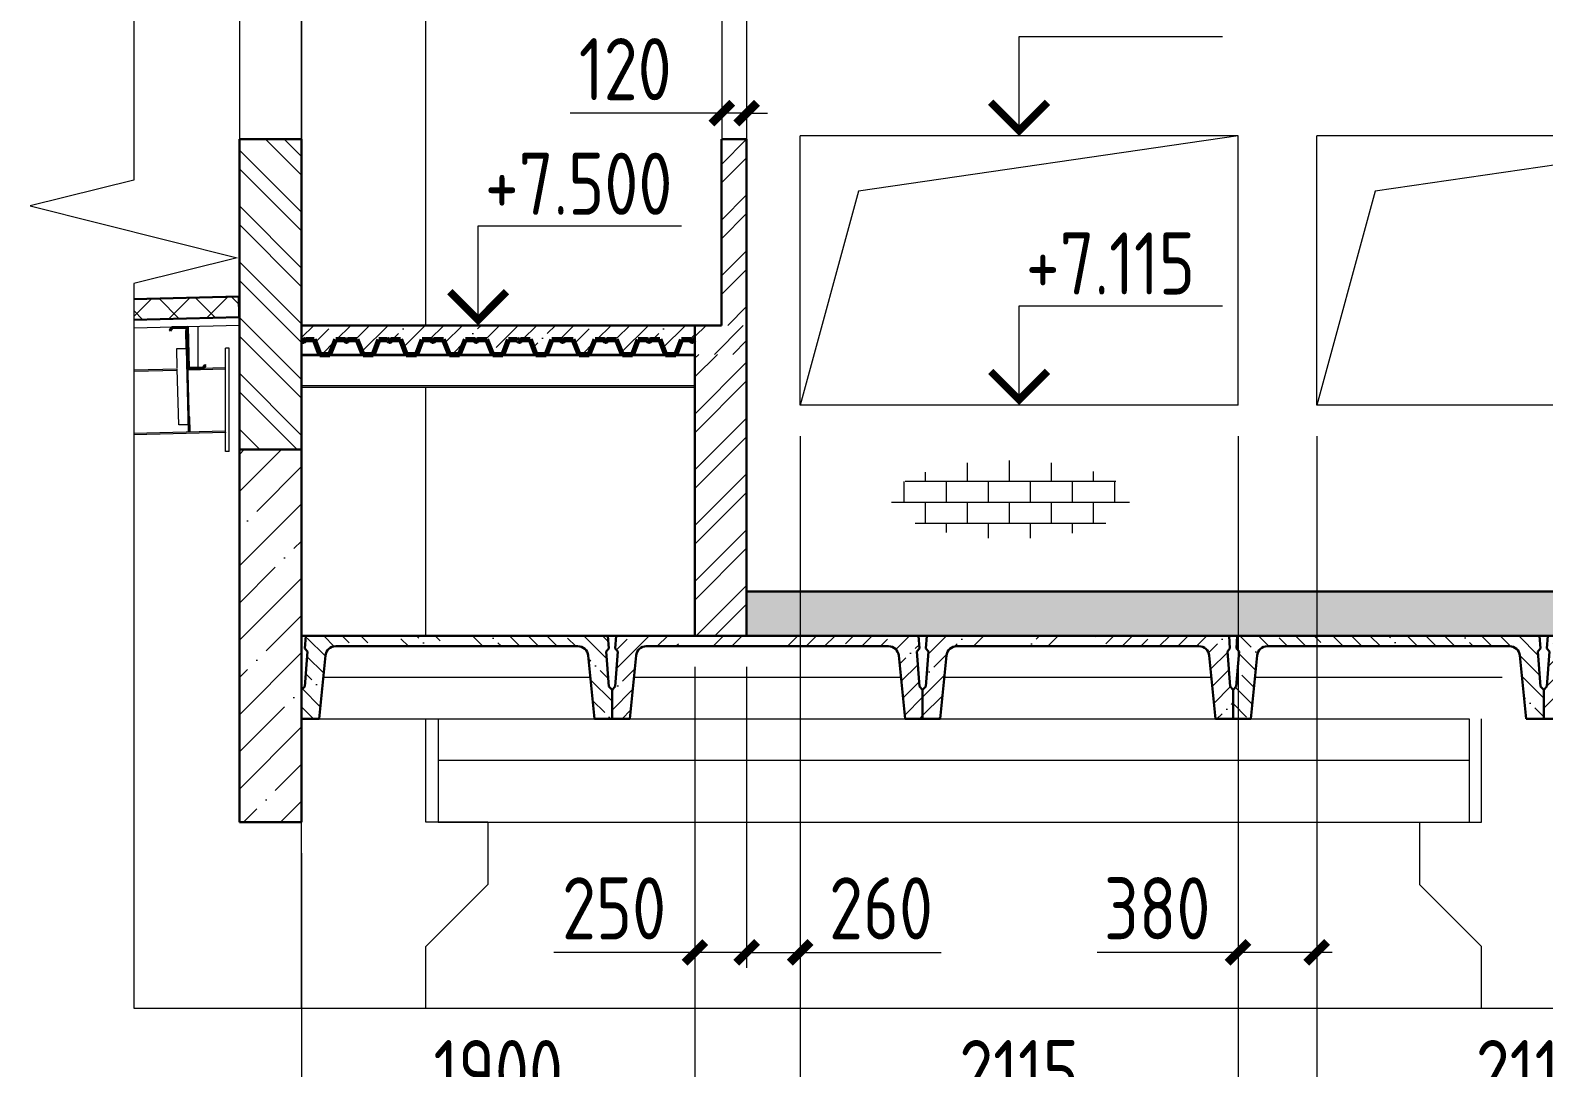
# Model space of a CAD drawing. Extents: x -965262 to 1142518, y -357520 to 71675.
# Drawn here: x 901100 to 908410, y -224300 to -219289 of the extents above; entities that cross this region are included whole.
import ezdxf

# ---------------------------------------------------------------- set-up
doc = ezdxf.new("R2010")
doc.units = 0
doc.header["$LTSCALE"] = 10
doc.linetypes.add('DOTE', pattern=[2.42, 2, -0.2, 0.02, -0.2])
doc.layers.get('0').update_dxf_attribs({"linetype": 'CONTINUOUS', "lineweight": 30})
doc.layers.get('Defpoints').update_dxf_attribs({"linetype": 'CONTINUOUS'})
doc.layers.add('DOTE', color=7, linetype='DOTE', lineweight=9)
doc.styles.add('GOST 2.304', font='isocpeur.ttf', dxfattribs={"width": 0.75, "height": 250})
doc.styles.add('ГОСТ 2м', font='isocpeur.ttf', dxfattribs={"width": 0.8, "height": 250})
doc.dimstyles.new('ГОСТ 2м', dxfattribs={"dimtxt": 250, "dimasz": 100, "dimexe": 75, "dimexo": 150, "dimgap": 62.5, "dimtad": 1, "dimdec": 0, "dimtxsty": 'ГОСТ 2м', "dimblk": 'ARCHTICK', "dimcen": 150, "dimdle": 75, "dimclrd": 256, "dimclre": 256, "dimclrt": 256, "dimadec": 0, "dimazin": 0, "dimtfac": 1, "dimtdec": 0, "dimtmove": 0, "dimatfit": 3, "dimldrblk": 'OBLIQUE', "dimfxl": 1, "dimlwd": 15, "dimlwe": 15, "dimarcsym": 0})

# ---------------------------------------------------------------- blocks, each defined once
blk = doc.blocks.new('y')
at = {"lineweight": 15}
h = blk.add_hatch(dxfattribs=at)
h.set_pattern_fill('ANSI35', color=256, scale=20, angle=90, style=0)
h.set_pattern_definition([(135, (-71939.62, 175751.51), (-89.80256, -89.80256), []), (135, (-71939.62, 175841.31), (-89.80256, -89.80256), [158.75, -31.75, 0, -31.75])])
edge = h.paths.add_edge_path()
edge.add_ellipse((16945.9, 173767.8), major_axis=(35.4, 35.4), ratio=1, start_angle=45, end_angle=129.28941)
edge.add_line((16896.2, 173772.8), (16865.7, 173467.8))
edge.add_line((16865.7, 173467.8), (16780.7, 173467.8))
edge.add_line((16780.7, 173467.8), (16780.7, 173607.8))
edge.add_line((16780.7, 173607.8), (16795.8, 173622.8))
edge.add_line((16795.8, 173622.8), (16808.9, 173792.8))
edge.add_line((16808.9, 173792.8), (16796.1, 173807.8))
edge.add_line((16796.1, 173807.8), (16800.7, 173867.8))
edge.add_line((16800.7, 173867.8), (18260.7, 173867.8))
edge.add_line((18260.7, 173867.8), (18265.3, 173807.8))
edge.add_line((18265.3, 173807.8), (18252.4, 173792.8))
edge.add_line((18252.4, 173792.8), (18265.5, 173622.8))
edge.add_line((18265.5, 173622.8), (18280.7, 173607.8))
edge.add_line((18280.7, 173607.8), (18280.7, 173467.8))
edge.add_line((18280.7, 173467.8), (18195.7, 173467.8))
edge.add_line((18195.7, 173467.8), (18165.2, 173772.8))
edge.add_ellipse((18115.4, 173767.8), major_axis=(-35.4, 35.4), ratio=1, start_angle=230.71059, end_angle=315)
edge.add_line((18115.4, 173817.8), (16945.9, 173817.8))
h.paths.add_polyline_path([(17610.7, 173817.8), (17450.7, 173817.8), (17450.7, 173867.8), (17610.7, 173867.8)], flags=17)
h.paths.add_polyline_path([(17960.7, 173817.8), (17800.7, 173817.8), (17800.7, 173867.8), (17960.7, 173867.8)], flags=17)
for p, q in [((16800.7, 173867.8), (16796.1, 173807.8)), ((18260.7, 173867.8), (16800.7, 173867.8)), ((18260.7, 173867.8), (18265.3, 173807.8)), ((16808.9, 173792.8), (16795.8, 173622.8)), ((16808.9, 173792.8), (16796.1, 173807.8)), ((16896.2, 173772.8), (16865.7, 173467.8)), ((18115.4, 173817.8), (16945.9, 173817.8)), ((18165.2, 173772.8), (18195.7, 173467.8)), ((18252.4, 173792.8), (18265.3, 173807.8)), ((18252.4, 173792.8), (18265.5, 173622.8)), ((16780.7, 173607.8), (16795.8, 173622.8)), ((18280.7, 173607.8), (18265.5, 173622.8)), ((16780.7, 173607.8), (16780.7, 173467.8)), ((18280.7, 173607.8), (18280.7, 173467.8)), ((18280.7, 173607.8), (18280.7, 173467.8)), ((16780.7, 173467.8), (16865.7, 173467.8)), ((18280.7, 173467.8), (18195.7, 173467.8))]:
    blk.add_line(p, q)
for p, q in [((18175.7, 173667.8), (16885.7, 173667.8)), ((18195.7, 173467.8), (16865.7, 173467.8))]:
    blk.add_line(p, q, dxfattribs=at)
for centre, start, end in [((16945.9, 173767.8), 90, 174.28941), ((18115.4, 173767.8), 5.71059, 90)]:
    blk.add_arc(centre, 50, start, end)
blk = doc.blocks.new('_ArchTick')
at = {"color": 0, "linetype": 'ByBlock', "lineweight": 0, "const_width": 0.4}
blk.add_lwpolyline([(-0.5, -0.5), (0.5, 0.5)], dxfattribs=at)
blk = doc.blocks.new('*D2242')
at = {"lineweight": 15, "transparency": 16777216}
for p, q in [((904818.6, -221249.5), (904818.6, -224603.7)), ((906933.6, -221249.5), (906933.6, -224603.7)), ((907008.6, -224528.7), (904743.6, -224528.7))]:
    blk.add_line(p, q, dxfattribs=at)
at = {"layer": 'Defpoints', "color": 0, "lineweight": 15, "transparency": 16777216}
for p in [(904818.6, -221099.5), (906933.6, -221099.5), (904818.6, -224528.7)]:
    blk.add_point(p, dxfattribs=at)
at = {"lineweight": 15, "transparency": 16777216, "xscale": 100, "yscale": 100, "zscale": 100, "rotation": 180}
blk.add_blockref('_ArchTick', (904818.6, -224528.7), dxfattribs=at)
at = {"lineweight": 15, "transparency": 16777216, "xscale": 100, "yscale": 100, "zscale": 100}
blk.add_blockref('_ArchTick', (906933.6, -224528.7), dxfattribs=at)
at = {"lineweight": 15, "transparency": 16777216, "insert": (905876.1, -224316.2), "char_height": 250, "attachment_point": 5, "style": 'ГОСТ 2м'}
blk.add_mtext('{\\H1.2x;2115}', dxfattribs=at)
blk = doc.blocks.new('_Oblique')
at = {"color": 0, "linetype": 'ByBlock', "lineweight": -2}
blk.add_line((-0.5, -0.5), (0.5, 0.5), dxfattribs=at)
blk = doc.blocks.new('*D2243')
at = {"lineweight": 15, "transparency": 16777216}
for p, q in [((904310.2, -222364.5), (904310.2, -223817.8)), ((904560.2, -222364.5), (904560.2, -223817.8)), ((904310.2, -223742.8), (903629.2, -223742.8)), ((904560.2, -223742.8), (904235.2, -223742.8))]:
    blk.add_line(p, q, dxfattribs=at)
at = {"layer": 'Defpoints', "color": 0, "lineweight": 15, "transparency": 16777216}
for p in [(904310.2, -222214.5), (904560.2, -222214.5), (904560.2, -223742.8)]:
    blk.add_point(p, dxfattribs=at)
at = {"lineweight": 15, "transparency": 16777216, "xscale": 100, "yscale": 100, "zscale": 100, "rotation": 180}
blk.add_blockref('_ArchTick', (904310.2, -223742.8), dxfattribs=at)
at = {"lineweight": 15, "transparency": 16777216, "xscale": 100, "yscale": 100, "zscale": 100}
blk.add_blockref('_ArchTick', (904560.2, -223742.8), dxfattribs=at)
at = {"lineweight": 15, "transparency": 16777216, "insert": (903919.7, -223530.3), "char_height": 250, "attachment_point": 5, "style": 'ГОСТ 2м'}
blk.add_mtext('{\\H1.2x;250}', dxfattribs=at)
blk = doc.blocks.new('*D2241')
at = {"lineweight": 15, "transparency": 16777216}
for p, q in [((904440.2, -219539.6), (904440.2, -219614.6)), ((904560.2, -219539.6), (904560.2, -219614.6)), ((904440.2, -219689.6), (903707.2, -219689.6)), ((904560.2, -219689.6), (904440.2, -219689.6)), ((904560.2, -219689.6), (904660.2, -219689.6))]:
    blk.add_line(p, q, dxfattribs=at)
at = {"layer": 'Defpoints', "color": 0, "lineweight": 15, "transparency": 16777216}
for p in [(904440.2, -219689.6), (904560.2, -219689.6), (904560.2, -219689.6)]:
    blk.add_point(p, dxfattribs=at)
at = {"lineweight": 15, "transparency": 16777216, "xscale": 100, "yscale": 100, "zscale": 100}
blk.add_blockref('_ArchTick', (904440.2, -219689.6), dxfattribs=at)
at = {"lineweight": 15, "transparency": 16777216, "xscale": 100, "yscale": 100, "zscale": 100, "rotation": 180}
blk.add_blockref('_ArchTick', (904560.2, -219689.6), dxfattribs=at)
at = {"lineweight": 15, "transparency": 16777216, "insert": (903973.7, -219477.1), "char_height": 250, "attachment_point": 5, "style": 'ГОСТ 2м'}
blk.add_mtext('{\\H1.2x;120}', dxfattribs=at)
blk = doc.blocks.new('*D2244')
at = {"lineweight": 15, "transparency": 16777216}
for p, q in [((904310.2, -222364.5), (904310.2, -224603.7)), ((902410.2, -223264.5), (902410.2, -224603.7)), ((902335.2, -224528.7), (904385.2, -224528.7))]:
    blk.add_line(p, q, dxfattribs=at)
at = {"layer": 'Defpoints', "color": 0, "lineweight": 15, "transparency": 16777216}
for p in [(904310.2, -222214.5), (902410.2, -223114.5), (904310.2, -224528.7)]:
    blk.add_point(p, dxfattribs=at)
at = {"lineweight": 15, "transparency": 16777216, "xscale": 100, "yscale": 100, "zscale": 100, "rotation": 180}
blk.add_blockref('_ArchTick', (902410.2, -224528.7), dxfattribs=at)
at = {"lineweight": 15, "transparency": 16777216, "xscale": 100, "yscale": 100, "zscale": 100}
blk.add_blockref('_ArchTick', (904310.2, -224528.7), dxfattribs=at)
at = {"lineweight": 15, "transparency": 16777216, "insert": (903360.2, -224316.2), "char_height": 250, "attachment_point": 5, "style": 'ГОСТ 2м'}
blk.add_mtext('{\\H1.2x;1900}', dxfattribs=at)
blk = doc.blocks.new('*D2245')
at = {"lineweight": 15, "transparency": 16777216}
for p, q in [((904818.6, -221249.5), (904818.6, -223817.8)), ((904560.2, -222364.5), (904560.2, -223817.8)), ((904560.2, -223742.8), (904893.6, -223742.8)), ((904818.6, -223742.8), (905499.6, -223742.8))]:
    blk.add_line(p, q, dxfattribs=at)
at = {"layer": 'Defpoints', "color": 0, "lineweight": 15, "transparency": 16777216}
for p in [(904818.6, -221099.5), (904560.2, -222214.5), (904560.2, -223742.8)]:
    blk.add_point(p, dxfattribs=at)
at = {"lineweight": 15, "transparency": 16777216, "xscale": 100, "yscale": 100, "zscale": 100, "rotation": 180}
blk.add_blockref('_ArchTick', (904560.2, -223742.8), dxfattribs=at)
at = {"lineweight": 15, "transparency": 16777216, "xscale": 100, "yscale": 100, "zscale": 100}
blk.add_blockref('_ArchTick', (904818.6, -223742.8), dxfattribs=at)
at = {"lineweight": 15, "transparency": 16777216, "insert": (905209.1, -223530.3), "char_height": 250, "attachment_point": 5, "style": 'ГОСТ 2м'}
blk.add_mtext('{\\H1.2x;260}', dxfattribs=at)
blk = doc.blocks.new('*D2246')
at = {"lineweight": 15, "transparency": 16777216}
for p, q in [((906933.6, -221249.5), (906933.6, -223817.8)), ((907313.6, -221249.5), (907313.6, -223817.8)), ((906933.6, -223742.8), (906252.6, -223742.8)), ((907388.6, -223742.8), (906933.6, -223742.8))]:
    blk.add_line(p, q, dxfattribs=at)
at = {"layer": 'Defpoints', "color": 0, "lineweight": 15, "transparency": 16777216}
for p in [(906933.6, -221099.5), (907313.6, -221099.5), (906933.6, -223742.8)]:
    blk.add_point(p, dxfattribs=at)
at = {"lineweight": 15, "transparency": 16777216, "xscale": 100, "yscale": 100, "zscale": 100, "rotation": 180}
blk.add_blockref('_ArchTick', (906933.6, -223742.8), dxfattribs=at)
at = {"lineweight": 15, "transparency": 16777216, "xscale": 100, "yscale": 100, "zscale": 100}
blk.add_blockref('_ArchTick', (907313.6, -223742.8), dxfattribs=at)
at = {"lineweight": 15, "transparency": 16777216, "insert": (906543.1, -223530.3), "char_height": 250, "attachment_point": 5, "style": 'ГОСТ 2м'}
blk.add_mtext('{\\H1.2x;380}', dxfattribs=at)
blk = doc.blocks.new('*D2247')
at = {"lineweight": 15, "transparency": 16777216}
for p, q in [((907313.6, -221249.5), (907313.6, -224603.7)), ((909428.6, -221249.5), (909428.6, -224603.7)), ((907238.6, -224528.7), (909503.6, -224528.7))]:
    blk.add_line(p, q, dxfattribs=at)
at = {"layer": 'Defpoints', "color": 0, "lineweight": 15, "transparency": 16777216}
for p in [(907313.6, -221099.5), (909428.6, -221099.5), (909428.6, -224528.7)]:
    blk.add_point(p, dxfattribs=at)
at = {"lineweight": 15, "transparency": 16777216, "xscale": 100, "yscale": 100, "zscale": 100, "rotation": 180}
blk.add_blockref('_ArchTick', (907313.6, -224528.7), dxfattribs=at)
at = {"lineweight": 15, "transparency": 16777216, "xscale": 100, "yscale": 100, "zscale": 100}
blk.add_blockref('_ArchTick', (909428.6, -224528.7), dxfattribs=at)
at = {"lineweight": 15, "transparency": 16777216, "insert": (908371.1, -224316.2), "char_height": 250, "attachment_point": 5, "style": 'ГОСТ 2м'}
blk.add_mtext('{\\H1.2x;2115}', dxfattribs=at)

msp = doc.modelspace()

# ---------------------------------------------------------------- hatches: boundary and pattern name
at = {"lineweight": 15}
h = msp.add_hatch(dxfattribs=at)
h.set_pattern_fill('ANSI35', scale=40)
h.set_pattern_definition([(45, (902283.27, -220625.79), (-179.605, 179.605), []), (45, (902462.88, -220625.79), (-179.605, 179.605), [317.5, -63.5, 0, -63.5])])
h.paths.add_polyline_path([(902410.2, -219814.5), (902110.2, -219814.5), (902110.2, -221314.5), (902410.2, -221314.5)])
h.paths.add_polyline_path([(902410.2, -218294.5), (902110.2, -218294.5), (902110.2, -219814.5), (902410.2, -219814.5)])
h.paths.add_polyline_path([(902110.2, -218294.5), (902410.2, -218294.5), (902410.2, -221314.5), (902110.2, -221314.5)])
h.paths.add_polyline_path([(902410.2, -216514.5), (902110.2, -216514.5, -0.333333)])
h.paths.add_polyline_path([(902410.2, -216514.5), (902110.2, -216514.5, -0.333333)])
h.paths.add_polyline_path([(902410.2, -218294.5), (902110.2, -218294.5), (902110.2, -216514.5), (902410.2, -216514.5)])
h.paths.add_polyline_path([(902410.2, -223114.5), (902110.2, -223114.5), (902110.2, -221314.5), (902410.2, -221314.5)])
h = msp.add_hatch(dxfattribs=at)
h.set_pattern_fill('ANSI32', color=1, scale=20)
h.set_pattern_definition([(45, (924440.94, -220753.77), (-134.7038, 134.7038), []), (45, (924530.74, -220753.77), (-134.7038, 134.7038), [])])
h.paths.add_polyline_path([(904310.2, -220714.5), (904440.2, -220714.5), (904440.2, -220854.5), (904310.2, -220854.5)])
h.paths.add_polyline_path([(904440.2, -219814.5), (904560.2, -219814.5), (904560.2, -220714.5), (904440.2, -220714.5)], flags=17)
h.paths.add_polyline_path([(904440.2, -217464.5), (904560.2, -217464.5), (904560.2, -218514.5), (904440.2, -218514.5)])
h.paths.add_polyline_path([(904440.2, -219814.5), (904560.2, -219814.5), (904560.2, -220854.5), (904440.2, -220854.5)])
h = msp.add_hatch(dxfattribs=at)
h.set_pattern_fill('ANSI32', color=1, scale=20, angle=90)
h.set_pattern_definition([(135, (514979.2, -222929.96), (-134.70384, -134.70384), []), (135, (514979.2, -222840.15), (-134.70384, -134.70384), [])])
h.paths.add_polyline_path([(902110.2, -221314.5), (902410.2, -221314.5), (902410.2, -219814.5), (902110.2, -219814.5)])
h = msp.add_hatch(dxfattribs=at)
h.set_pattern_fill('ANSI32', color=1, scale=20)
h.set_pattern_definition([(45, (904503.8, -220141.28), (-134.704, 134.704), []), (45, (904593.6, -220141.28), (-134.704, 134.704), [])])
h.paths.add_polyline_path([(904560.2, -219814.5), (904438.6, -219814.5), (904438.6, -220714.5), (904560.2, -220714.5)])
h.paths.add_polyline_path([(904310.2, -220854.5), (904560.2, -220854.5), (904560.2, -221024.5), (904310.2, -221024.5)])
h.paths.add_polyline_path([(904310.2, -221024.5), (904560.2, -221024.5), (904560.2, -222214.5), (904310.2, -222214.5)])
h = msp.add_hatch(dxfattribs=at)
h.set_pattern_fill('ANSI37', scale=40)
h.set_pattern_definition([(45, (885629.51, -391282.3), (-89.80256, 89.80256), []), (135, (885629.51, -391282.3), (-89.80256, -89.80256), [])])
h.paths.add_polyline_path([(902106.7, -220575.5), (902109.2, -220675.4), (901599.9, -220688.2), (901599.9, -220588.1)])
h = msp.add_hatch(dxfattribs=at)
h.set_pattern_fill('ANSI35', color=256, scale=20)
h.set_pattern_definition([(45, (511878.28, -238983.61), (-89.80256, 89.80256), []), (45, (511968.08, -238983.61), (-89.80256, 89.80256), [158.75, -31.75, 0, -31.75])])
h.paths.add_polyline_path([(902410.2, -220714.5), (904310.2, -220714.5), (904310.2, -220783.3), (904307.3, -220783.3, 0.216364), (904303.9, -220784.8), (904302.8, -220788, -0.538865), (904291.7, -220788), (904290.6, -220784.8, 0.216364), (904287.2, -220783.3), (904245.5, -220783.3), (904217.4, -220854.5), (904168.4, -220854.5), (904140.3, -220783.3), (904098.5, -220783.3, 0.216364), (904095.2, -220784.8), (904094.1, -220788, -0.538865), (904082.9, -220788), (904081.9, -220784.8, 0.216364), (904078.5, -220783.3), (904036.8, -220783.3), (904008.6, -220854.5), (903959.7, -220854.5), (903931.5, -220783.3), (903889.8, -220783.3, 0.216364), (903886.4, -220784.8), (903885.4, -220788, -0.538865), (903874.2, -220788), (903873.1, -220784.8, 0.216364), (903869.8, -220783.3), (903828, -220783.3), (903799.9, -220854.5), (903750.9, -220854.5), (903722.8, -220783.3), (903681.1, -220783.3, 0.216364), (903677.7, -220784.8), (903676.6, -220788, -0.538865), (903665.5, -220788), (903664.4, -220784.8, 0.216364), (903661, -220783.3), (903619.3, -220783.3), (903591.2, -220854.5), (903542.2, -220854.5), (903514.1, -220783.3), (903472.3, -220783.3, 0.216364), (903469, -220784.8), (903467.9, -220788, -0.538865), (903456.7, -220788), (903455.6, -220784.8, 0.216364), (903452.3, -220783.3), (903410.5, -220783.3), (903382.4, -220854.5), (903333.4, -220854.5), (903305.3, -220783.3), (903263.6, -220783.3, 0.216364), (903260.2, -220784.8), (903259.1, -220788, -0.538865), (903248, -220788), (903246.9, -220784.8, 0.216364), (903243.5, -220783.3), (903201.8, -220783.3), (903173.7, -220854.5), (903124.7, -220854.5), (903096.6, -220783.3), (903054.8, -220783.3, 0.216364), (903051.5, -220784.8), (903050.4, -220788, -0.538865), (903039.2, -220788), (903038.2, -220784.8, 0.216364), (903034.8, -220783.3), (902993.1, -220783.3), (902964.9, -220854.5), (902916, -220854.5), (902887.8, -220783.3), (902846.1, -220783.3, 0.216364), (902842.7, -220784.8), (902841.7, -220788, -0.538865), (902830.5, -220788), (902829.4, -220784.8, 0.216364), (902826.1, -220783.3), (902784.3, -220783.3), (902756.2, -220854.5), (902707.2, -220854.5), (902679.1, -220783.3), (902637.4, -220783.3, 0.216364), (902634, -220784.8), (902632.9, -220788, -0.538865), (902621.8, -220788), (902620.7, -220784.8, 0.216364), (902617.3, -220783.3), (902575.6, -220783.3), (902547.5, -220854.5), (902498.5, -220854.5), (902470.4, -220783.3), (902428.6, -220783.3, 0.216364), (902425.3, -220784.8), (902424.2, -220788, -0.538865), (902413, -220788), (902411.9, -220784.8, 0.121852), (902410.2, -220783.6)])
h = msp.add_hatch(dxfattribs=at)
h.set_pattern_fill('AR-B816', color=1, scale=0.5)
h.set_pattern_definition([(0, (918732.89, -395913.85), (0, 101.6), []), (90, (918732.89, -395913.85), (-101.6, 101.6), [101.6, -101.6])])
edge = h.paths.add_edge_path()
edge.add_ellipse((905834.6, -221555.9), major_axis=(-576.4, 0), ratio=0.328422, start_angle=0, end_angle=360, ccw=False)
h = msp.add_hatch(dxfattribs=at)
h.set_pattern_fill('ANSI35', scale=40, angle=90)
h.set_pattern_definition([(135, (908554.22, -222092.54), (-179.605, -179.605), []), (135, (908554.22, -221912.93), (-179.605, -179.605), [317.5, -63.5, 0, -63.5])])
h.paths.add_polyline_path([(920190.2, -221999.5), (920310.2, -221999.5), (920310.2, -222214.5), (920190.2, -222214.5)])
h.paths.add_polyline_path([(916200.2, -221999.5), (916320.2, -221999.5), (916320.2, -222214.5), (916200.2, -222214.5)])
h.paths.add_polyline_path([(902410.2, -221999.5), (904440.2, -221999.5), (904440.2, -222214.5), (902410.2, -222214.5)], flags=17)
h.paths.add_polyline_path([(904440.2, -221999.5), (904560.2, -221999.5), (904560.2, -222214.5), (904440.2, -222214.5)], flags=16)
h.paths.add_polyline_path([(926410.2, -221999.5), (926410.2, -222214.5), (902410.2, -222214.5), (902410.2, -221999.5)])
h = msp.add_hatch(dxfattribs=at)
h.set_pattern_fill('ANSI35', color=256, scale=20, angle=90, style=0)
h.set_pattern_definition([(135, (-77488.09, 175151.51), (-89.802561, -89.802561), []), (135, (-77488.09, 175241.31), (-89.802561, -89.802561), [158.75, -31.75, 0, -31.75])])
edge = h.paths.add_edge_path()
edge.add_ellipse((903744.9, -222314.5), major_axis=(-35.4, 35.4), ratio=1, start_angle=230.71059, end_angle=315, ccw=False)
edge.add_line((903794.7, -222309.5), (903825.2, -222614.5))
edge.add_line((903825.2, -222614.5), (903910.2, -222614.5))
edge.add_line((903910.2, -222614.5), (903910.2, -222474.5))
edge.add_line((903910.2, -222474.5), (903895, -222459.5))
edge.add_line((903895, -222459.5), (903881.9, -222289.5))
edge.add_line((903881.9, -222289.5), (903894.8, -222274.5))
edge.add_line((903894.8, -222274.5), (903890.2, -222214.5))
edge.add_line((903890.2, -222214.5), (902430.2, -222214.5))
edge.add_line((902430.2, -222214.5), (902425.6, -222274.5))
edge.add_line((902425.6, -222274.5), (902438.4, -222289.5))
edge.add_line((902438.4, -222289.5), (902425.3, -222459.5))
edge.add_line((902425.3, -222459.5), (902410.2, -222474.5))
edge.add_line((902410.2, -222474.5), (902410.2, -222614.5))
edge.add_line((902410.2, -222614.5), (902495.2, -222614.5))
edge.add_line((902495.2, -222614.5), (902525.7, -222309.5))
edge.add_ellipse((902575.4, -222314.5), major_axis=(35.4, 35.4), ratio=1, start_angle=45, end_angle=129.28941, ccw=False)
edge.add_line((902575.4, -222264.5), (903744.9, -222264.5))
h.paths.add_polyline_path([(903080.2, -222264.5), (903240.2, -222264.5), (903240.2, -222214.5), (903080.2, -222214.5)], flags=17)
h.paths.add_polyline_path([(902730.2, -222264.5), (902890.2, -222264.5), (902890.2, -222214.5), (902730.2, -222214.5)], flags=17)
at = {"lineweight": 0}
h = msp.add_hatch(dxfattribs=at)
h.set_pattern_fill('ANSI35', scale=20, angle=90, style=0)
h.set_pattern_definition([(135, (903629.51, -396082.3), (-89.80256, -89.80256), []), (135, (903629.51, -395992.49), (-89.80256, -89.80256), [158.75, -31.75, 0, -31.75])])
edge = h.paths.add_edge_path()
edge.add_ellipse((908244.9, -222314.5), major_axis=(-35.4, 35.4), ratio=1, start_angle=230.71059, end_angle=315, ccw=False)
edge.add_line((908294.7, -222309.5), (908325.2, -222614.5))
edge.add_line((908325.2, -222614.5), (908410.2, -222614.5))
edge.add_line((908410.2, -222614.5), (908410.2, -222474.5))
edge.add_line((908410.2, -222474.5), (908395, -222459.5))
edge.add_line((908395, -222459.5), (908381.9, -222289.5))
edge.add_line((908381.9, -222289.5), (908394.8, -222274.5))
edge.add_line((908394.8, -222274.5), (908390.2, -222214.5))
edge.add_line((908390.2, -222214.5), (906930.2, -222214.5))
edge.add_line((906930.2, -222214.5), (906925.6, -222274.5))
edge.add_line((906925.6, -222274.5), (906938.4, -222289.5))
edge.add_line((906938.4, -222289.5), (906925.3, -222459.5))
edge.add_line((906925.3, -222459.5), (906910.2, -222474.5))
edge.add_line((906910.2, -222474.5), (906910.2, -222614.5))
edge.add_line((906910.2, -222614.5), (906995.2, -222614.5))
edge.add_line((906995.2, -222614.5), (907025.7, -222309.5))
edge.add_ellipse((907075.4, -222314.5), major_axis=(35.4, 35.4), ratio=1, start_angle=45, end_angle=129.28941, ccw=False)
edge.add_line((907075.4, -222264.5), (908244.9, -222264.5))

# ---------------------------------------------------------------- linework, layer by layer
at = {"color": 7, "lineweight": 15}
for p, q in [((902410.2, -224011.7, 9801.8), (902410.2, -217814.5, 9801.8)), ((903010.2, -220714.5, 9801.8), (903010.2, -218914.5, 9801.8)), ((902109.2, -220675.4, 9801.8), (902110.2, -220715.4, 9801.8)), ((902110.2, -220715.4, 9801.8), (901599.9, -220728.2, 9801.8)), ((901855.6, -220739.8, 9801.8), (901849.6, -220740, 9801.8)), ((901849.6, -220740, 9801.8), (901851.8, -220825.9, 9801.8)), ((901857.8, -220825.7, 9801.8), (901855.6, -220739.8, 9801.8)), ((901807.8, -220827, 9801.8), (901851.8, -220825.9, 9801.8)), ((901810.1, -220920.9, 9801.8), (901807.8, -220827, 9801.8)), ((901851.8, -220828.5, 9801.8), (901807.8, -220829.6, 9801.8)), ((901851.8, -220825.9, 9801.8), (901857.8, -220825.7, 9801.8)), ((901853.8, -220828.5, 9801.8), (901851.8, -220828.5, 9801.8)), ((901863.7, -221224.8, 9801.8), (901853.8, -220828.5, 9801.8)), ((901857.8, -220825.7, 9801.8), (901866.8, -221189.4, 9801.8)), ((902042.2, -221324.5, 9801.8), (902042.2, -220824.5, 9801.8)), ((902060.2, -220824.5, 9801.8), (902042.2, -220824.5, 9801.8)), ((902060.2, -221324.5, 9801.8), (902060.2, -220824.5, 9801.8)), ((901858.6, -220858.8, 9801.8), (901854.6, -220858.9, 9801.8)), ((904310.2, -220854.5, 9801.8), (902410.2, -220854.5, 9801.8)), ((904310.2, -220862.5, 9801.8), (902410.2, -220862.5, 9801.8)), ((901810.2, -220926, 9801.8), (901599.9, -220931.2, 9801.8)), ((901810.4, -220932, 9801.8), (901599.9, -220937.2, 9801.8)), ((901817, -221195.5, 9801.8), (901810.2, -220926, 9801.8)), ((902042, -220920.2, 9801.8), (901860.2, -220924.7, 9801.8)), ((902042.2, -220926.2, 9801.8), (901860.4, -220930.7, 9801.8)), ((902042.2, -220926.2, 9801.8), (902042, -220920.2, 9801.8)), ((904310.2, -221006.5, 9801.8), (902410.2, -221006.5, 9801.8)), ((904310.2, -221014.5, 9801.8), (902410.2, -221014.5, 9801.8)), ((903010.2, -222214.5, 9801.8), (903010.2, -221014.5, 9801.8)), ((901863, -221194.4, 9801.8), (901817, -221195.5, 9801.8)), ((901870, -221155.6, 9801.8), (901866, -221155.7, 9801.8)), ((901867.9, -221230.7, 9801.8), (901866.8, -221189.4, 9801.8)), ((901871.9, -221230.6, 9801.8), (901870, -221155.6, 9801.8)), ((902042, -221226.3, 9801.8), (901599.9, -221237.3, 9801.8)), ((902042.2, -221232.3, 9801.8), (901599.9, -221243.3, 9801.8)), ((901867.7, -221224.7, 9801.8), (901863.7, -221224.8, 9801.8)), ((902042.2, -221226.3, 9801.8), (902042, -221226.3, 9801.8)), ((902042, -221226.3, 9801.8), (902042.2, -221232.3, 9801.8)), ((902060.2, -221324.5, 9801.8), (902042.2, -221324.5, 9801.8)), ((903010.2, -223114.5, 9801.8), (903010.2, -222614.5, 9801.8)), ((903070.2, -222614.5, 9801.8), (908050.2, -222614.5, 9801.8)), ((903070.2, -222614.5, 9801.8), (903070.2, -222814.5, 9801.8)), ((908050.2, -222614.5, 9801.8), (908050.2, -222814.5, 9801.8)), ((908110.2, -223114.5, 9801.8), (908110.2, -222614.5, 9801.8)), ((903070.2, -222814.5, 9801.8), (908050.2, -222814.5, 9801.8)), ((903070.2, -222814.5, 9801.8), (903070.2, -223114.5, 9801.8)), ((908050.2, -222814.5, 9801.8), (908050.2, -223114.5, 9801.8)), ((903310.2, -223114.5, 9801.8), (903010.2, -223114.5, 9801.8)), ((903070.2, -223114.5, 9801.8), (908050.2, -223114.5, 9801.8)), ((903310.2, -223114.5, 9801.8), (903310.2, -223414.5, 9801.8)), ((903310.2, -223114.5, 9801.8), (903310.2, -223398.9, 9801.8)), ((907810.2, -223114.5, 9801.8), (907810.2, -223414.5, 9801.8)), ((907810.2, -223114.5, 9801.8), (907810.2, -223398.9, 9801.8)), ((907810.2, -223114.5, 9801.8), (908110.2, -223114.5, 9801.8)), ((903010.2, -223714.5, 9801.8), (903310.2, -223414.5, 9801.8)), ((908110.2, -223714.5, 9801.8), (907810.2, -223414.5, 9801.8)), ((903010.2, -224011.7, 9801.8), (903010.2, -223714.5, 9801.8)), ((908110.2, -224011.7, 9801.8), (908110.2, -223714.5, 9801.8))]:
    msp.add_line(p, q, dxfattribs=at)
at = {"lineweight": 15}
for p, q in [((902110.2, -218294.5, 9801.8), (902110.2, -219814.5, 9801.8)), ((902410.2, -218294.5, 9801.8), (902410.2, -219814.5, 9801.8)), ((902515.2, -222414.5, 9801.8), (903805.2, -222414.5, 9801.8)), ((902495.2, -222614.5, 9801.8), (903825.2, -222614.5, 9801.8))]:
    msp.add_line(p, q, dxfattribs=at)
at = {"color": 1, "lineweight": 15}
for p, q in [((904440.2, -218514.5, 9801.8), (904440.2, -219814.5, 9801.8)), ((904560.2, -218514.5, 9801.8), (904560.2, -219814.5, 9801.8)), ((904818.6, -221099.5, 9801.8), (904818.6, -219799.5, 9801.8)), ((906933.6, -219799.5, 9801.8), (904818.6, -219799.5, 9801.8)), ((906933.6, -219799.5, 9801.8), (905100.7, -220066.6, 9801.8)), ((906933.6, -221099.5, 9801.8), (906933.6, -219799.5, 9801.8)), ((907313.6, -221099.5, 9801.8), (907313.6, -219799.5, 9801.8)), ((909428.6, -219799.5, 9801.8), (907313.6, -219799.5, 9801.8)), ((909428.6, -219799.5, 9801.8), (907595.7, -220066.6, 9801.8)), ((905100.7, -220066.6, 9801.8), (904818.6, -221099.5, 9801.8)), ((907595.7, -220066.6, 9801.8), (907313.6, -221099.5, 9801.8)), ((906933.6, -221099.5, 9801.8), (904818.6, -221099.5, 9801.8)), ((908518.6, -221099.5, 9801.8), (907313.6, -221099.5, 9801.8))]:
    msp.add_line(p, q, dxfattribs=at)
at = {"lineweight": 15, "ltscale": 100}
for p, q in [((905876.1, -219799.5, 9801.8), (905876.1, -219319.5, 9801.8)), ((905876.1, -219319.5, 9801.8), (906858.9, -219319.5, 9801.8)), ((903263.4, -220714.5, 9801.8), (903263.4, -220234.5, 9801.8)), ((903263.4, -220234.5, 9801.8), (904246.1, -220234.5, 9801.8)), ((905876.1, -221099.5, 9801.8), (905876.1, -220619.5, 9801.8)), ((905876.1, -220619.5, 9801.8), (906858.9, -220619.5, 9801.8))]:
    msp.add_line(p, q, dxfattribs=at)
at = {"color": 1}
for p, q in [((902110.2, -219814.5, 9801.8), (902410.2, -219814.5, 9801.8)), ((902110.2, -221314.5, 9801.8), (902110.2, -219814.5, 9801.8)), ((902410.2, -221314.5, 9801.8), (902410.2, -219814.5, 9801.8)), ((904438.6, -220714.5, 9801.8), (904438.6, -219814.5, 9801.8)), ((904440.2, -219814.5, 9801.8), (904560.2, -219814.5, 9801.8)), ((904560.2, -222214.5, 9801.8), (904560.2, -219814.5, 9801.8)), ((904310.2, -222214.5, 9801.8), (904310.2, -220714.5, 9801.8)), ((904310.2, -220714.5, 9801.8), (904438.6, -220714.5, 9801.8)), ((902110.2, -221314.5, 9801.8), (902410.2, -221314.5, 9801.8)), ((904310.2, -222214.5, 9801.8), (904560.2, -222214.5, 9801.8)), ((904310.2, -222214.5, 9801.8), (904560.2, -222214.5, 9801.8))]:
    msp.add_line(p, q, dxfattribs=at)
at = {"color": 7}
for p, q in [((902106.7, -220575.5, 9801.8), (901599.9, -220588.1, 9801.8)), ((902106.7, -220575.5, 9801.8), (902109.2, -220675.4, 9801.8)), ((902109.2, -220675.4, 9801.8), (901599.9, -220688.2, 9801.8)), ((901784.1, -220723.6, 9801.8), (901773.1, -220737.5, 9801.8)), ((901773.1, -220737.5, 9801.8), (901777, -220740.6, 9801.8)), ((901777, -220740.6, 9801.8), (901786.6, -220728.6, 9801.8)), ((901860.2, -220721.7, 9801.8), (901784.1, -220723.6, 9801.8)), ((901786.6, -220728.6, 9801.8), (901855.3, -220726.9, 9801.8)), ((901855.3, -220726.9, 9801.8), (901860.2, -220924.7, 9801.8)), ((901865.2, -220919.5, 9801.8), (901860.2, -220721.7, 9801.8)), ((904310.2, -220714.5, 9801.8), (902410.2, -220714.5, 9801.8)), ((901943.4, -220905.8, 9801.8), (901933.8, -220917.8, 9801.8)), ((901936.3, -220922.8, 9801.8), (901947.4, -220909, 9801.8)), ((901947.4, -220909, 9801.8), (901943.4, -220905.8, 9801.8)), ((901860.2, -220924.7, 9801.8), (901936.3, -220922.8, 9801.8)), ((901933.8, -220917.8, 9801.8), (901865.2, -220919.5, 9801.8)), ((902110.2, -223114.5, 9801.8), (902110.2, -221314.5, 9801.8)), ((902110.2, -221314.5, 9801.8), (902110.2, -221314.5, 9801.8)), ((902410.2, -223114.5, 9801.8), (902410.2, -221314.5, 9801.8)), ((902410.2, -221314.5, 9801.8), (902410.2, -221314.5, 9801.8)), ((916200.2, -221999.5, 9801.8), (904560.2, -221999.5, 9801.8)), ((926410.2, -222214.5, 9801.8), (902410.2, -222214.5, 9801.8)), ((906930.2, -222214.5, 9801.8), (906925.6, -222274.5, 9801.8)), ((906930.2, -222214.5, 9801.8), (908390.2, -222214.5, 9801.8)), ((908390.2, -222214.5, 9801.8), (908394.8, -222274.5, 9801.8)), ((906938.4, -222289.5, 9801.8), (906925.3, -222459.5, 9801.8)), ((906938.4, -222289.5, 9801.8), (906925.6, -222274.5, 9801.8)), ((907075.4, -222264.5, 9801.8), (908244.9, -222264.5, 9801.8)), ((908381.9, -222289.5, 9801.8), (908394.8, -222274.5, 9801.8)), ((908381.9, -222289.5, 9801.8), (908395, -222459.5, 9801.8)), ((907025.7, -222309.5, 9801.8), (906995.2, -222614.5, 9801.8)), ((908294.7, -222309.5, 9801.8), (908325.2, -222614.5, 9801.8)), ((906910.2, -222474.5, 9801.8), (906925.3, -222459.5, 9801.8)), ((906910.2, -222474.5, 9801.8), (906910.2, -222614.5, 9801.8)), ((906910.2, -222474.5, 9801.8), (906910.2, -222614.5, 9801.8)), ((908410.2, -222474.5, 9801.8), (908395, -222459.5, 9801.8)), ((908410.2, -222474.5, 9801.8), (908410.2, -222614.5, 9801.8)), ((906910.2, -222614.5, 9801.8), (906995.2, -222614.5, 9801.8)), ((908410.2, -222614.5, 9801.8), (908325.2, -222614.5, 9801.8)), ((902410.2, -223114.5, 9801.8), (902110.2, -223114.5, 9801.8))]:
    msp.add_line(p, q, dxfattribs=at)
at = {"color": 7, "lineweight": 5}
msp.add_line((901910.2, -220918.4, 9801.8), (901910.2, -220720.4, 9801.8), dxfattribs=at)
at = {"color": 7, "lineweight": 70}
for p, q in [((902413, -220788, 9801.8), (902411.9, -220784.8, 9801.8)), ((902424.2, -220788, 9801.8), (902425.3, -220784.8, 9801.8)), ((902428.6, -220783.3, 9801.8), (902470.4, -220783.3, 9801.8)), ((902498.5, -220854.5, 9801.8), (902470.4, -220783.3, 9801.8)), ((902547.5, -220854.5, 9801.8), (902575.6, -220783.3, 9801.8)), ((902575.6, -220783.3, 9801.8), (902617.3, -220783.3, 9801.8)), ((902621.8, -220788, 9801.8), (902620.7, -220784.8, 9801.8)), ((902632.9, -220788, 9801.8), (902634, -220784.8, 9801.8)), ((902637.4, -220783.3, 9801.8), (902679.1, -220783.3, 9801.8)), ((902707.2, -220854.5, 9801.8), (902679.1, -220783.3, 9801.8)), ((902756.2, -220854.5, 9801.8), (902784.3, -220783.3, 9801.8)), ((902784.3, -220783.3, 9801.8), (902826.1, -220783.3, 9801.8)), ((902830.5, -220788, 9801.8), (902829.4, -220784.8, 9801.8)), ((902841.7, -220788, 9801.8), (902842.7, -220784.8, 9801.8)), ((902846.1, -220783.3, 9801.8), (902887.8, -220783.3, 9801.8)), ((902916, -220854.5, 9801.8), (902887.8, -220783.3, 9801.8)), ((902964.9, -220854.5, 9801.8), (902993.1, -220783.3, 9801.8)), ((902993.1, -220783.3, 9801.8), (903034.8, -220783.3, 9801.8)), ((903039.2, -220788, 9801.8), (903038.2, -220784.8, 9801.8)), ((903050.4, -220788, 9801.8), (903051.5, -220784.8, 9801.8)), ((903054.8, -220783.3, 9801.8), (903096.6, -220783.3, 9801.8)), ((903124.7, -220854.5, 9801.8), (903096.6, -220783.3, 9801.8)), ((903173.7, -220854.5, 9801.8), (903201.8, -220783.3, 9801.8)), ((903201.8, -220783.3, 9801.8), (903243.5, -220783.3, 9801.8)), ((903248, -220788, 9801.8), (903246.9, -220784.8, 9801.8)), ((903259.1, -220788, 9801.8), (903260.2, -220784.8, 9801.8)), ((903263.6, -220783.3, 9801.8), (903305.3, -220783.3, 9801.8)), ((903333.4, -220854.5, 9801.8), (903305.3, -220783.3, 9801.8)), ((903382.4, -220854.5, 9801.8), (903410.5, -220783.3, 9801.8)), ((903410.5, -220783.3, 9801.8), (903452.3, -220783.3, 9801.8)), ((903456.7, -220788, 9801.8), (903455.6, -220784.8, 9801.8)), ((903467.9, -220788, 9801.8), (903469, -220784.8, 9801.8)), ((903472.3, -220783.3, 9801.8), (903514.1, -220783.3, 9801.8)), ((903542.2, -220854.5, 9801.8), (903514.1, -220783.3, 9801.8)), ((903591.2, -220854.5, 9801.8), (903619.3, -220783.3, 9801.8)), ((903619.3, -220783.3, 9801.8), (903661, -220783.3, 9801.8)), ((903665.5, -220788, 9801.8), (903664.4, -220784.8, 9801.8)), ((903676.6, -220788, 9801.8), (903677.7, -220784.8, 9801.8)), ((903681.1, -220783.3, 9801.8), (903722.8, -220783.3, 9801.8)), ((903750.9, -220854.5, 9801.8), (903722.8, -220783.3, 9801.8)), ((903799.9, -220854.5, 9801.8), (903828, -220783.3, 9801.8)), ((903828, -220783.3, 9801.8), (903869.8, -220783.3, 9801.8)), ((903874.2, -220788, 9801.8), (903873.1, -220784.8, 9801.8)), ((903885.4, -220788, 9801.8), (903886.4, -220784.8, 9801.8)), ((903889.8, -220783.3, 9801.8), (903931.5, -220783.3, 9801.8)), ((903959.7, -220854.5, 9801.8), (903931.5, -220783.3, 9801.8)), ((904008.6, -220854.5, 9801.8), (904036.8, -220783.3, 9801.8)), ((904036.8, -220783.3, 9801.8), (904078.5, -220783.3, 9801.8)), ((904082.9, -220788, 9801.8), (904081.9, -220784.8, 9801.8)), ((904094.1, -220788, 9801.8), (904095.2, -220784.8, 9801.8)), ((904098.5, -220783.3, 9801.8), (904140.3, -220783.3, 9801.8)), ((904168.4, -220854.5, 9801.8), (904140.3, -220783.3, 9801.8)), ((904217.4, -220854.5, 9801.8), (904245.5, -220783.3, 9801.8)), ((904245.5, -220783.3, 9801.8), (904287.2, -220783.3, 9801.8)), ((904291.7, -220788, 9801.8), (904290.6, -220784.8, 9801.8)), ((904302.8, -220788, 9801.8), (904303.9, -220784.8, 9801.8)), ((904307.3, -220783.3, 9801.8), (904310.2, -220783.3, 9801.8)), ((902498.5, -220854.5, 9801.8), (902547.5, -220854.5, 9801.8)), ((902707.2, -220854.5, 9801.8), (902756.2, -220854.5, 9801.8)), ((902916, -220854.5, 9801.8), (902964.9, -220854.5, 9801.8)), ((903124.7, -220854.5, 9801.8), (903173.7, -220854.5, 9801.8)), ((903333.4, -220854.5, 9801.8), (903382.4, -220854.5, 9801.8)), ((903542.2, -220854.5, 9801.8), (903591.2, -220854.5, 9801.8)), ((903750.9, -220854.5, 9801.8), (903799.9, -220854.5, 9801.8)), ((903959.7, -220854.5, 9801.8), (904008.6, -220854.5, 9801.8)), ((904168.4, -220854.5, 9801.8), (904217.4, -220854.5, 9801.8))]:
    msp.add_line(p, q, dxfattribs=at)
for p, q in [((902430.2, -222214.5, 9801.8), (902425.6, -222274.5, 9801.8)), ((902430.2, -222214.5, 9801.8), (903890.2, -222214.5, 9801.8)), ((903890.2, -222214.5, 9801.8), (903894.8, -222274.5, 9801.8)), ((902438.4, -222289.5, 9801.8), (902425.3, -222459.5, 9801.8)), ((902438.4, -222289.5, 9801.8), (902425.6, -222274.5, 9801.8)), ((902575.4, -222264.5, 9801.8), (903744.9, -222264.5, 9801.8)), ((903881.9, -222289.5, 9801.8), (903894.8, -222274.5, 9801.8)), ((903881.9, -222289.5, 9801.8), (903895, -222459.5, 9801.8)), ((902525.7, -222309.5, 9801.8), (902495.2, -222614.5, 9801.8)), ((903794.7, -222309.5, 9801.8), (903825.2, -222614.5, 9801.8)), ((902410.2, -222474.5, 9801.8), (902425.3, -222459.5, 9801.8)), ((902410.2, -222474.5, 9801.8), (902410.2, -222614.5, 9801.8)), ((902410.2, -222474.5, 9801.8), (902410.2, -222614.5, 9801.8)), ((903910.2, -222474.5, 9801.8), (903895, -222459.5, 9801.8)), ((903910.2, -222474.5, 9801.8), (903910.2, -222614.5, 9801.8)), ((902410.2, -222614.5, 9801.8), (902495.2, -222614.5, 9801.8)), ((903910.2, -222614.5, 9801.8), (903825.2, -222614.5, 9801.8))]:
    msp.add_line(p, q)
at = {"color": 7, "lineweight": 0}
msp.add_line((907015.2, -222414.5, 9801.8), (908210.2, -222414.5, 9801.8), dxfattribs=at)
at = {"color": 5, "lineweight": 15, "ltscale": 10, "extrusion": (1.83697e-16, -1, 0)}
msp.add_line((901600.2, -224012.3, 9801.8), (914160.2, -224011.7, 9801.8), dxfattribs=at)
at = {"color": 5, "lineweight": 15, "ltscale": 10, "elevation": 9801.8}
for points in [[(901599.6, -216513.8), (901599.9, -220012.8)], [(901599.9, -220012.8), (901099.9, -220137.8)], [(901099.9, -220137.8), (902099.9, -220387.8)], [(902099.9, -220387.8), (901599.9, -220512.8)], [(901599.9, -220512.8), (901600.2, -224011.7)]]:
    msp.add_lwpolyline(points, dxfattribs=at)
at = {"lineweight": 15, "ltscale": 100, "const_width": 36, "elevation": 10886.9}
for points in [[(906013.4, -219636.8), (905876.1, -219774.1), (905738.9, -219636.8)], [(903400.6, -220551.8), (903263.4, -220689.1), (903126.1, -220551.8)], [(906013.4, -220936.8), (905876.1, -221074.1), (905738.9, -220936.8)]]:
    msp.add_lwpolyline(points, dxfattribs=at)
at = {"color": 7, "lineweight": 70}
for centre, radius, start, end in [((902408.6, -220787.7, 9801.8), 4.45, 41.16568, 68.95501), ((902418.6, -220784.4, 9801.8), 6.68, 213.36268, 326.63732), ((902428.6, -220787.7, 9801.8), 4.45, 90, 138.83432), ((902617.3, -220787.7, 9801.8), 4.45, 41.16568, 90), ((902627.3, -220784.4, 9801.8), 6.68, 213.36268, 326.63732), ((902637.4, -220787.7, 9801.8), 4.45, 90, 138.83432), ((902826.1, -220787.7, 9801.8), 4.45, 41.16568, 90), ((902836.1, -220784.4, 9801.8), 6.68, 213.36268, 326.63732), ((902846.1, -220787.7, 9801.8), 4.45, 90, 138.83432), ((903034.8, -220787.7, 9801.8), 4.45, 41.16568, 90), ((903044.8, -220784.4, 9801.8), 6.68, 213.36268, 326.63732), ((903054.8, -220787.7, 9801.8), 4.45, 90, 138.83432), ((903243.5, -220787.7, 9801.8), 4.45, 41.16568, 90), ((903253.6, -220784.4, 9801.8), 6.68, 213.36268, 326.63732), ((903263.6, -220787.7, 9801.8), 4.45, 90, 138.83432), ((903452.3, -220787.7, 9801.8), 4.45, 41.16568, 90), ((903462.3, -220784.4, 9801.8), 6.68, 213.36268, 326.63732), ((903472.3, -220787.7, 9801.8), 4.45, 90, 138.83432), ((903661, -220787.7, 9801.8), 4.45, 41.16568, 90), ((903671, -220784.4, 9801.8), 6.68, 213.36268, 326.63732), ((903681.1, -220787.7, 9801.8), 4.45, 90, 138.83432), ((903869.8, -220787.7, 9801.8), 4.45, 41.16568, 90), ((903879.8, -220784.4, 9801.8), 6.68, 213.36268, 326.63732), ((903889.8, -220787.7, 9801.8), 4.45, 90, 138.83432), ((904078.5, -220787.7, 9801.8), 4.45, 41.16568, 90), ((904088.5, -220784.4, 9801.8), 6.68, 213.36268, 326.63732), ((904098.5, -220787.7, 9801.8), 4.45, 90, 138.83432), ((904287.2, -220787.7, 9801.8), 4.45, 41.16568, 90), ((904297.3, -220784.4, 9801.8), 6.68, 213.36268, 326.63732), ((904307.3, -220787.7, 9801.8), 4.45, 90, 138.83432)]:
    msp.add_arc(centre, radius, start, end, dxfattribs=at)
for centre, start, end in [((902575.4, -222314.5, 9801.8), 90, 174.28941), ((903744.9, -222314.5, 9801.8), 5.71059, 90)]:
    msp.add_arc(centre, 50, start, end)
at = {"color": 7}
for centre, start, end in [((907075.4, -222314.5, 9801.8), 90, 174.28941), ((908244.9, -222314.5, 9801.8), 5.71059, 90)]:
    msp.add_arc(centre, 50, start, end, dxfattribs=at)
at = {"layer": 'DOTE', "color": 7, "ltscale": 100}
msp.add_line((902410.2, -216260.5, 9801.8), (902410.2, -225474.8, 9801.8), dxfattribs=at)

# ---------------------------------------------------------------- block references
at = {"color": 7, "lineweight": 15, "xscale": -1}
for p in [(922190.9, -396082.3, 9801.8), (923690.9, -396082.3, 9801.8), (926690.9, -396082.3, 9801.8)]:
    msp.add_blockref('y', p, dxfattribs=at)

# ---------------------------------------------------------------- texts
at = {"lineweight": 15, "ltscale": 100, "style": 'GOST 2.304', "width": 0.8}
for s, p in [('+7.500', (903295.7, -220180.5, 9801.8)), ('+7.115', (905908.5, -220565.5, 9801.8))]:
    msp.add_text(s, height=300, dxfattribs=at).set_placement(p)

# ---------------------------------------------------------------- dimensions: what is measured, and where the dimension line sits
at = {"lineweight": 15}
for base, p1, p2, picture, middle in [((904560.2, -219689.6, 9801.8), (904440.2, -219689.6, 9801.8), (904560.2, -219689.6, 9801.8), '*D2241', (903973.7, -219689.6, 9801.8)), ((904560.2, -223742.8, 9801.8), (904310.2, -222214.5, 9801.8), (904560.2, -222214.5, 9801.8), '*D2243', (903919.7, -223742.8, 9801.8))]:
    dim = msp.add_linear_dim(base=base, p1=p1, p2=p2, angle=180, text='{\\H1.2x;<>}', dimstyle='ГОСТ 2м', dxfattribs=at)
    dim.commit()
    dim.dimension.update_dxf_attribs({"geometry": picture, "text_midpoint": middle, "dimtype": 160})
at = {"color": 1, "lineweight": 15}
for base, p1, p2, text, picture, middle in [((904560.2, -223742.8, 9801.8), (904818.6, -221099.5, 9801.8), (904560.2, -222214.5, 9801.8), '{\\H1.2x;260}', '*D2245', (905209.1, -223742.8, 9801.8)), ((904310.2, -224528.7, 9801.8), (902410.2, -223114.5, 9801.8), (904310.2, -222214.5, 9801.8), '{\\H1.2x;<>}', '*D2244', (903360.2, -224528.7, 9801.8))]:
    dim = msp.add_linear_dim(base=base, p1=p1, p2=p2, text=text, dimstyle='ГОСТ 2м', dxfattribs=at)
    dim.commit()
    dim.dimension.update_dxf_attribs({"geometry": picture, "text_midpoint": middle, "dimtype": 160})
at = {"lineweight": 15}
dim = msp.add_linear_dim(base=(904818.6, -224528.7, 9801.8), p1=(906933.6, -221099.5, 9801.8), p2=(904818.6, -221099.5, 9801.8), angle=180, text='{\\H1.2x;<>}', dimstyle='ГОСТ 2м', dxfattribs=at)
dim.commit()
dim.dimension.update_dxf_attribs({"geometry": '*D2242', "text_midpoint": (905876.1, -224316.2, 9801.8)})
at = {"color": 1, "lineweight": 15}
for base, p2, picture, middle in [((906933.6, -223742.8, 9801.8), (906933.6, -221099.5, 9801.8), '*D2246', (906543.1, -223530.3, 9801.8)), ((909428.6, -224528.7, 9801.8), (909428.6, -221099.5, 9801.8), '*D2247', (908371.1, -224316.2, 9801.8))]:
    dim = msp.add_linear_dim(base=base, p1=(907313.6, -221099.5, 9801.8), p2=p2, text='{\\H1.2x;<>}', dimstyle='ГОСТ 2м', dxfattribs=at)
    dim.commit()
    dim.dimension.update_dxf_attribs({"geometry": picture, "text_midpoint": middle})

doc.saveas('drawing.dxf')
